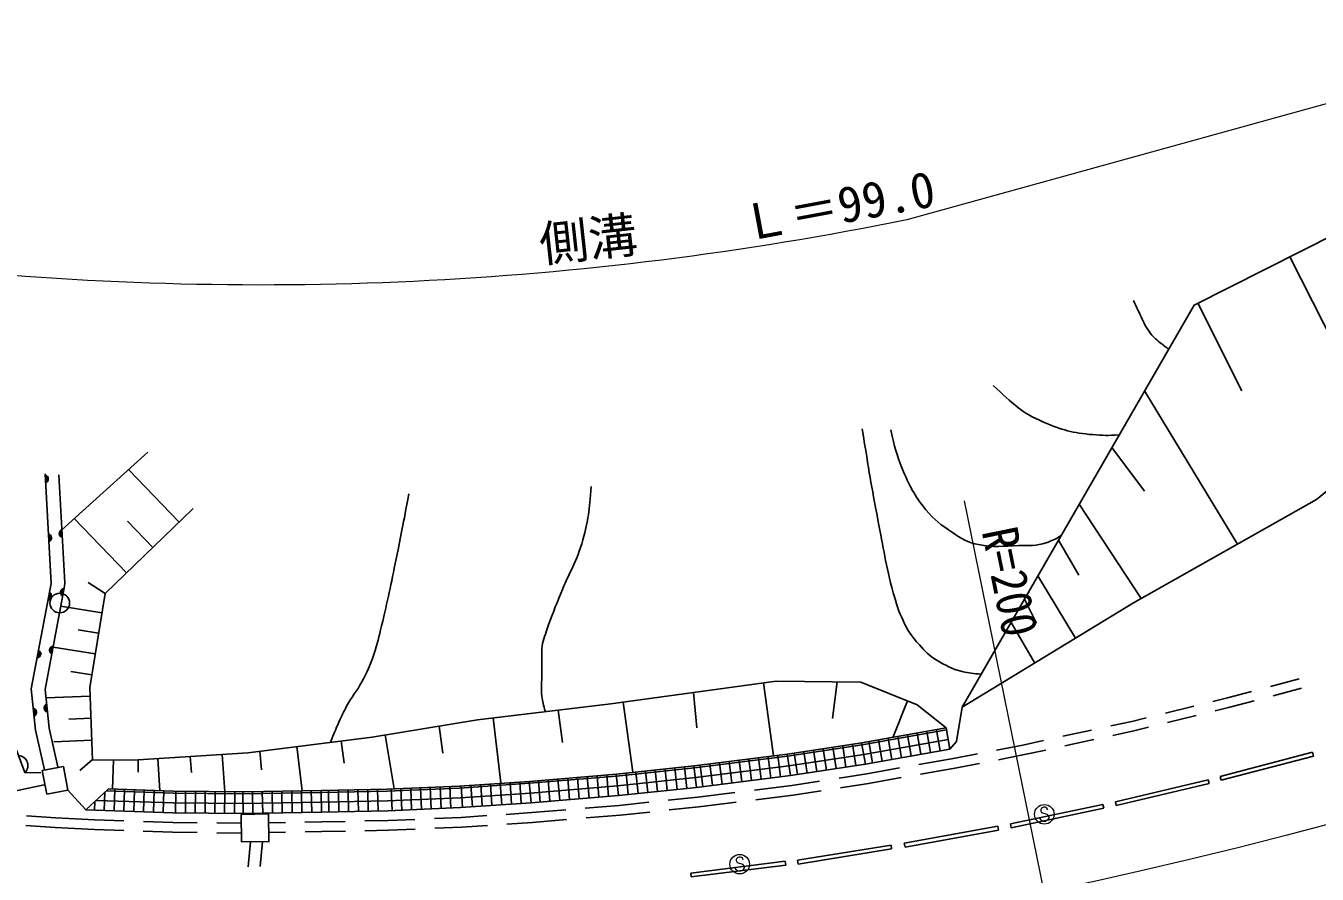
# Model space of a CAD drawing. Units: millimetres at full size, sheet at 1:1000; details may follow other scales. Extents: x 40000 to 680000, y 20000 to 380000.
# Drawn here: x 408888 to 474716, y 263853 to 307121 of the extents above; entities that cross this region are included whole.
import ezdxf
from ezdxf.enums import TextEntityAlignment as Align

# ---------------------------------------------------------------- set-up
doc = ezdxf.new("R2010")
doc.units = ezdxf.units.MM
doc.header["$LTSCALE"] = 1000
doc.linetypes.add('CHAIN', pattern=[18.5, 12, -1.5, 3.5, -1.5])
for name, color, linetype, lineweight in [('M-BGD', 7, 'Continuous', 25), ('M-BGD-HTXT', 7, 'Continuous', 13), ('M-BMK', 2, 'CHAIN', 13), ('M-STR-HTXT', 7, 'Continuous', 13)]:
    doc.layers.add(name, color=color, linetype=linetype, lineweight=lineweight)
doc.styles.add('ＭＳ ゴシック', font='')
doc.styles.get('ＭＳ ゴシック').set_extended_font_data('MS Gothic')

msp = doc.modelspace()

# ---------------------------------------------------------------- linework, layer by layer
at = {"layer": 'M-BGD'}
for p, q in [((473328, 295344), (477832, 286415)), ((468631, 292975), (470883, 288510)), ((465922, 288503), (470654, 280682)), ((410728, 281421), (415106, 285379)), ((464256, 285614), (465920, 283382)), ((416699, 281810), (414119, 284486)), ((462590, 282724), (465746, 277912)), ((414023, 279229), (411359, 281992)), ((415361, 280519), (414071, 281858)), ((461534, 280893), (462559, 279096)), ((412929, 278175), (412065, 278737)), ((460479, 279062), (462399, 275889)), ((459796, 277878), (460415, 276660)), ((412769, 277188), (410673, 277528)), ((459114, 276694), (460323, 274623)), ((412599, 276139), (411551, 276309)), ((412429, 275091), (410279, 275439)), ((412255, 274015), (411180, 274190)), ((446489, 273613), (447004, 269886)), ((450251, 273658), (450016, 271790)), ((473791, 273819), (472341, 273433)), ((473917, 273335), (472468, 272949)), ((412169, 272935), (409914, 272848)), ((439343, 272626), (439836, 269053)), ((442919, 273120), (443089, 271325)), ((453826, 272693), (453094, 270860)), ((470148, 272849), (469405, 272666)), ((471375, 273176), (470148, 272849)), ((471501, 272692), (470272, 272365)), ((436026, 272220), (436248, 270562)), ((468434, 272428), (466977, 272069)), ((468552, 271942), (467095, 271583)), ((470272, 272365), (469523, 272181)), ((412213, 271807), (411085, 271764)), ((429955, 271408), (430152, 270031)), ((432709, 271826), (433103, 268508)), ((455501, 270140), (455311, 271223)), ((455803, 271309), (455993, 270226)), ((465262, 271647), (464193, 271415)), ((466006, 271830), (465262, 271647)), ((466124, 271344), (465375, 271160)), ((412256, 270680), (410313, 270605)), ((424959, 270646), (425109, 269520)), ((427203, 270954), (427657, 268204)), ((451685, 269471), (451495, 270554)), ((455821, 271211), (451522, 270457)), ((455907, 270719), (451604, 269964)), ((452054, 269535), (451863, 270619)), ((452546, 269621), (452356, 270705)), ((453038, 269708), (452848, 270791)), ((453531, 269794), (453341, 270878)), ((454023, 269881), (453833, 270964)), ((454516, 269967), (454326, 271050)), ((455008, 270053), (454818, 271137)), ((456336, 270612), (455993, 270226)), ((460773, 270672), (459704, 270439)), ((463216, 271202), (461750, 270884)), ((463323, 270714), (461857, 270395)), ((465375, 271160), (464300, 270926)), ((418904, 269964), (419026, 268061)), ((420809, 270123), (420904, 269173)), ((422695, 270361), (422979, 268105)), ((447365, 268817), (447229, 269908)), ((447862, 268879), (447693, 269966)), ((451522, 270457), (447723, 269869)), ((451604, 269964), (447792, 269374)), ((448227, 268935), (448058, 270022)), ((448721, 269012), (448552, 270099)), ((449215, 269088), (449047, 270175)), ((449709, 269165), (449541, 270252)), ((450203, 269241), (450035, 270328)), ((450697, 269318), (450529, 270405)), ((451191, 269394), (451023, 270481)), ((457397, 269990), (456071, 269732)), ((459704, 270439), (458378, 270181)), ((459805, 269949), (458476, 269691)), ((460880, 270183), (459805, 269949)), ((469779, 268840), (474483, 270070)), ((474534, 269876), (474483, 270070)), ((412293, 269708), (411638, 269138)), ((413352, 269682), (413305, 268197)), ((414620, 269691), (414620, 269059)), ((415618, 269755), (415723, 268111)), ((417262, 269859), (417326, 269038)), ((442967, 269275), (439001, 268855)), ((442087, 268176), (441971, 269270)), ((442584, 268229), (442469, 269323)), ((443082, 268281), (442945, 269373)), ((447723, 269869), (442967, 269275)), ((447792, 269374), (443024, 268778)), ((443396, 268321), (443260, 269412)), ((443892, 268383), (443756, 269474)), ((444389, 268445), (444252, 269536)), ((444885, 268507), (444748, 269598)), ((445381, 268569), (445244, 269660)), ((445877, 268631), (445741, 269722)), ((446373, 268693), (446237, 269784)), ((446869, 268755), (446733, 269846)), ((453431, 269269), (451767, 268977)), ((456080, 269734), (454416, 269442)), ((456166, 269241), (454500, 268949)), ((457495, 269500), (456166, 269241)), ((469829, 268647), (474534, 269876)), ((434644, 267491), (434553, 268587)), ((439001, 268855), (434569, 268488)), ((435108, 267529), (435018, 268625)), ((435607, 267571), (435516, 268667)), ((436105, 267612), (436014, 268708)), ((436603, 267653), (436513, 268749)), ((437102, 267694), (437011, 268791)), ((437600, 267736), (437509, 268832)), ((438098, 267777), (438007, 268873)), ((438597, 267818), (438506, 268914)), ((439104, 267860), (438988, 268954)), ((443024, 268778), (439048, 268357)), ((439601, 267913), (439485, 269007)), ((440098, 267966), (439983, 269060)), ((440595, 268018), (440480, 269112)), ((441093, 268071), (440977, 269165)), ((441590, 268123), (441474, 269217)), ((449355, 268604), (447931, 268383)), ((451767, 268977), (450343, 268757)), ((453515, 268776), (451848, 268484)), ((464428, 267547), (469161, 268669)), ((469207, 268475), (469161, 268669)), ((469829, 268647), (469779, 268840)), ((411955, 267134), (411030, 268139)), ((413087, 268197), (411955, 267134)), ((412890, 267103), (412921, 268042)), ((416411, 267988), (412984, 268101)), ((413390, 267087), (413427, 268190)), ((413890, 267070), (413926, 268173)), ((414390, 267054), (414426, 268156)), ((414889, 267037), (414926, 268139)), ((415389, 267021), (415425, 268122)), ((415889, 267004), (415925, 268104)), ((419859, 267953), (416411, 267988)), ((416524, 266986), (416535, 268086)), ((417024, 266981), (417035, 268082)), ((417524, 266976), (417535, 268077)), ((418024, 266971), (418035, 268072)), ((418524, 266966), (418535, 268067)), ((419024, 266961), (419035, 268062)), ((419524, 266956), (419535, 268057)), ((423942, 268022), (419859, 267953)), ((419962, 266954), (419943, 268050)), ((420462, 266963), (420443, 268059)), ((420962, 266971), (420943, 268068)), ((421461, 266980), (421443, 268077)), ((421961, 266988), (421943, 268086)), ((422461, 266997), (422443, 268095)), ((422961, 267005), (422943, 268104)), ((423461, 267014), (423442, 268113)), ((423961, 267022), (423939, 268122)), ((427310, 268089), (423942, 268022)), ((424342, 267030), (424320, 268130)), ((424842, 267040), (424820, 268140)), ((425342, 267050), (425320, 268150)), ((425842, 267060), (425820, 268159)), ((426342, 267070), (426320, 268169)), ((426842, 267079), (426820, 268179)), ((430999, 268248), (427310, 268089)), ((427557, 267099), (427509, 268198)), ((428056, 267120), (428009, 268219)), ((428556, 267142), (428509, 268241)), ((429056, 267163), (429008, 268262)), ((429555, 267185), (429508, 268284)), ((430055, 267206), (430007, 268305)), ((430554, 267228), (430507, 268327)), ((434569, 268488), (430999, 268248)), ((434606, 267989), (431026, 267749)), ((431152, 267256), (431078, 268354)), ((431651, 267290), (431577, 268387)), ((432149, 267323), (432076, 268421)), ((432648, 267357), (432575, 268454)), ((433147, 267390), (433073, 268488)), ((433646, 267424), (433572, 268521)), ((434145, 267457), (434071, 268555)), ((439048, 268357), (434606, 267989)), ((445039, 268022), (443139, 267785)), ((447931, 268383), (446031, 268146)), ((449430, 268110), (448000, 267888)), ((451848, 268484), (450418, 268262)), ((464475, 267352), (469207, 268475)), ((412391, 267120), (412405, 267557)), ((416400, 267488), (412470, 267617)), ((419966, 267452), (416400, 267488)), ((423952, 267522), (419934, 267454)), ((427326, 267589), (423952, 267522)), ((431026, 267749), (427326, 267589)), ((439142, 267362), (437410, 267218)), ((440643, 267520), (439142, 267362)), ((443139, 267785), (441638, 267626)), ((443196, 267288), (441690, 267128)), ((445102, 267526), (443196, 267288)), ((448000, 267888), (446094, 267650)), ((459076, 266415), (463796, 267409)), ((463837, 267213), (463796, 267409)), ((464475, 267352), (464428, 267547)), ((410420, 266732), (408930, 266834)), ((412414, 266624), (410420, 266732)), ((413891, 266574), (412404, 266625)), ((419861, 266903), (421261, 266924)), ((419882, 265503), (419861, 266903)), ((421282, 265524), (421261, 266924)), ((428720, 266648), (427357, 266590)), ((431081, 266750), (429719, 266691)), ((432382, 266838), (431081, 266750)), ((434681, 266992), (433380, 266905)), ((436413, 267136), (434681, 266992)), ((436455, 266637), (434719, 266494)), ((439189, 266864), (437452, 266720)), ((440695, 267023), (439189, 266864)), ((459118, 266220), (463837, 267213)), ((410389, 266233), (408895, 266335)), ((412387, 266125), (410389, 266233)), ((413877, 266074), (412387, 266125)), ((416366, 265988), (414876, 266039)), ((416377, 266488), (414890, 266539)), ((417621, 265975), (416366, 265988)), ((417623, 266475), (416377, 266488)), ((419875, 265953), (418621, 265965)), ((419868, 266453), (418623, 266465)), ((422119, 266489), (421268, 266474)), ((422128, 265989), (421275, 265974)), ((423971, 266522), (423119, 266507)), ((423980, 266023), (423128, 266007)), ((425164, 266546), (423971, 266522)), ((425177, 266046), (423980, 266023)), ((427357, 266590), (426164, 266566)), ((427373, 266090), (426176, 266066)), ((428741, 266149), (427373, 266090)), ((431109, 266251), (429740, 266192)), ((432415, 266339), (431109, 266251)), ((434719, 266494), (433413, 266406)), ((453670, 265427), (458444, 266300)), ((453706, 265230), (458480, 266103)), ((458480, 266103), (458444, 266300)), ((459118, 266220), (459076, 266415)), ((419860, 265503), (421303, 265524)), ((420349, 265510), (420227, 264235)), ((420952, 265519), (420830, 264238)), ((448234, 264567), (452992, 265341)), ((453025, 265144), (452992, 265341)), ((453706, 265230), (453670, 265427)), ((448266, 264369), (453025, 265144)), ((442788, 263909), (447603, 264509)), ((442813, 263710), (447628, 264310)), ((447628, 264310), (447603, 264509)), ((448266, 264369), (448234, 264567)), ((442813, 263710), (442788, 263909))]:
    msp.add_line(p, q, dxfattribs=at)
for points in [[(456617, 272363), (468446, 292881), (486565, 302021)], [(477717, 285469), (474684, 282956), (465355, 277691), (456617, 272363), (456336, 270612)], [(409817, 268409), (406132, 267629), (402123, 268015), (400528, 268290), (392382, 283804)], [(409846, 269172), (409380, 271190), (409164, 273302), (410177, 278678), (409872, 284264)], [(410575, 284221), (410876, 278716), (410865, 278549), (409871, 273272), (410072, 271305), (410528, 269330)], [(414620, 269691), (412295, 269675), (412152, 273380), (412929, 278175), (417419, 282504)], [(414620, 269691), (420203, 270047), (426543, 270845), (431916, 271732), (438715, 272539), (447134, 273702), (451453, 273641), (454327, 272493), (455803, 271309)], [(455803, 271309), (451506, 270556), (447709, 269968), (442956, 269374), (438992, 268955), (434562, 268588), (430993, 268348), (427307, 268189), (423940, 268122), (420020, 268051)], [(409649, 269014), (408846, 269034), (408199, 270778)], [(455993, 270226), (451685, 269471), (447862, 268879), (443082, 268281), (439095, 267859), (434644, 267491), (431054, 267249), (427342, 267089), (423961, 267022), (420024, 266951)], [(420020, 268051), (416413, 268088), (413092, 268202)], [(420024, 266951), (416388, 266988), (411955, 267134)]]:
    msp.add_lwpolyline(points, dxfattribs=at)
msp.add_lwpolyline([(409951, 267933), (411030, 268139), (410801, 269339), (409722, 269134)], close=True, dxfattribs=at)
msp.add_circle((410620, 277681), 500, dxfattribs=at)
for centre, radius, start, end in [((409828, 284002), 208, 289.38636, 76.86595), ((409828, 284002), 167, 293.61347, 72.63884), ((409828, 284002), 125, 300.94429, 65.30801), ((409828, 284002), 100, 308.81149, 57.44082), ((409991, 281007), 208, 289.38636, 76.86595), ((409991, 281007), 167, 293.61347, 72.63884), ((409991, 281007), 125, 300.94429, 65.30801), ((409991, 281007), 100, 308.81149, 57.44082), ((410797, 281229), 208, 109.38636, 256.86595), ((410797, 281229), 167, 113.61347, 252.63884), ((410797, 281229), 125, 120.94429, 245.30801), ((410797, 281229), 100, 128.81149, 237.44082), ((409997, 278036), 208, 275.58744, 63.06703), ((409997, 278036), 167, 279.81455, 58.83992), ((409997, 278036), 125, 287.14538, 51.5091), ((409997, 278036), 100, 295.01257, 43.6419), ((410863, 278224), 208, 95.58744, 243.06703), ((410863, 278224), 167, 99.81455, 238.83992), ((410863, 278224), 125, 107.14538, 231.5091), ((410863, 278224), 100, 115.01257, 223.6419), ((409441, 275088), 208, 275.58744, 63.06703), ((409441, 275088), 167, 279.81455, 58.83992), ((409441, 275088), 125, 287.14538, 51.5091), ((410308, 275276), 208, 95.58744, 243.06703), ((410308, 275276), 167, 99.81455, 238.83992), ((410308, 275276), 125, 107.14538, 231.5091), ((410308, 275276), 100, 115.01257, 223.6419), ((409441, 275088), 100, 295.01257, 43.6419), ((409228, 272108), 208, 292.11217, 79.59176), ((409228, 272108), 167, 296.33928, 75.36465), ((409228, 272108), 125, 303.6701, 68.03382), ((409228, 272108), 100, 311.5373, 60.16663), ((410025, 272333), 208, 112.11217, 259.59176), ((410025, 272333), 167, 116.33928, 255.36465), ((410025, 272333), 125, 123.6701, 248.03382), ((410025, 272333), 100, 131.5373, 240.16663), ((408487, 269397), 510, 314.69376, 86.01197)]:
    msp.add_arc(centre, radius, start, end, dxfattribs=at)
for points, knots in [([(467152, 290637), (466933, 290784), (466867, 290832), (466697, 290973), (466470, 291162), (466338, 291270), (466163, 291508), (465924, 291831), (465858, 292055), (465682, 292416), (465551, 292685), (465509, 292776), (465361, 293111)], [0, 0, 0, 0, 1, 1, 1, 2, 2, 2, 3, 3, 3, 4, 4, 4, 4]), ([(464629, 286261), (464017, 286218), (463803, 286230), (463277, 286270), (462267, 286347), (461694, 286509), (460764, 286911), (459626, 287404), (459214, 287838), (458199, 288782)], [0, 0, 0, 0, 1, 1, 1, 2, 2, 2, 3, 3, 3, 3]), ([(457596, 274061), (457156, 274081), (456995, 274104), (456622, 274193), (456069, 274326), (455779, 274493), (455292, 274787), (454909, 275018), (454734, 275213), (454437, 275547), (454050, 275982), (453846, 276253), (453605, 276783), (453361, 277319), (453262, 277639), (453107, 278208), (452715, 279639), (452610, 280469), (452327, 281925), (451975, 283735), (451885, 284330), (451525, 286575)], [0, 0, 0, 0, 1, 1, 1, 2, 2, 2, 3, 3, 3, 4, 4, 4, 5, 5, 5, 6, 6, 6, 7, 7, 7, 7]), ([(461665, 281120), (461348, 280924), (461213, 280864), (460901, 280756), (460381, 280575), (460049, 280633), (459500, 280613), (458702, 280584), (458240, 280507), (457457, 280661), (456894, 280771), (456608, 280969), (456126, 281278), (455540, 281656), (455216, 281904), (454772, 282442), (454171, 283171), (453926, 283665), (453567, 284539), (453260, 285284), (453179, 285600), (452979, 286516)], [0, 0, 0, 0, 1, 1, 1, 2, 2, 2, 3, 3, 3, 4, 4, 4, 5, 5, 5, 6, 6, 6, 7, 7, 7, 7]), ([(424419, 270578), (424617, 271073), (424669, 271207), (424848, 271602), (424994, 271925), (425069, 272110), (425240, 272422), (425516, 272926), (425750, 273163), (426024, 273669), (426305, 274189), (426442, 274496), (426629, 275058), (426816, 275619), (426882, 275945), (427021, 276519), (427344, 277848), (427494, 278600), (427770, 279940), (428035, 281231), (428113, 281648), (428411, 283254)], [0, 0, 0, 0, 1, 1, 1, 2, 2, 2, 3, 3, 3, 4, 4, 4, 5, 5, 5, 6, 6, 6, 7, 7, 7, 7]), ([(435371, 272142), (435268, 272500), (435241, 272623), (435199, 272938), (435141, 273373), (435199, 273622), (435199, 274061), (435199, 274562), (435167, 274843), (435199, 275343), (435225, 275753), (435339, 275969), (435466, 276359), (435701, 277082), (435879, 277470), (436161, 278176), (436588, 279246), (436980, 279791), (437283, 280902), (437567, 281942), (437610, 282378), (437711, 283628)], [0, 0, 0, 0, 1, 1, 1, 2, 2, 2, 3, 3, 3, 4, 4, 4, 5, 5, 5, 6, 6, 6, 7, 7, 7, 7])]:
    msp.add_open_spline(points, degree=3, knots=knots, dxfattribs=at)
at = {"layer": 'M-BGD-HTXT'}
for p, q in [((460763, 267270), (460672, 267225)), ((460854, 267270), (460763, 267270)), ((460944, 267225), (460854, 267270)), ((460626, 266634), (460581, 266725)), ((460672, 267225), (460626, 267134)), ((460626, 267134), (460626, 267088)), ((460626, 267088), (460672, 266997)), ((460672, 266588), (460626, 266634)), ((460672, 266997), (460944, 266906)), ((460990, 267134), (460944, 267225)), ((460944, 266906), (460990, 266861)), ((460990, 266634), (460944, 266588)), ((460990, 266861), (461035, 266770)), ((461035, 266725), (460990, 266634)), ((461035, 266770), (461035, 266725)), ((460763, 266543), (460672, 266588)), ((460854, 266543), (460763, 266543)), ((460944, 266588), (460854, 266543)), ((445142, 264681), (445096, 264590)), ((445233, 264726), (445142, 264681)), ((445323, 264726), (445233, 264726)), ((445414, 264681), (445323, 264726)), ((445460, 264590), (445414, 264681)), ((445096, 264090), (445051, 264181)), ((445096, 264590), (445096, 264544)), ((445096, 264544), (445142, 264453)), ((445142, 264044), (445096, 264090)), ((445142, 264453), (445414, 264363)), ((445233, 263999), (445142, 264044)), ((445323, 263999), (445233, 263999)), ((445414, 264044), (445323, 263999)), ((445414, 264363), (445460, 264317)), ((445460, 264090), (445414, 264044)), ((445460, 264317), (445505, 264226)), ((445505, 264181), (445460, 264090)), ((445505, 264226), (445505, 264181))]:
    msp.add_line(p, q, dxfattribs=at)
for centre in [(460808, 266906), (445278, 264363)]:
    msp.add_circle(centre, 500, dxfattribs=at)
at = {"layer": 'M-BMK'}
msp.add_lwpolyline([(499808, 273682), (497393, 272929), (494977, 272178), (492560, 271431), (490142, 270690), (487720, 269956), (485296, 269232), (482869, 268520), (480438, 267821), (478002, 267137), (475562, 266471), (473116, 265823), (470665, 265198), (468208, 264595), (465745, 264018), (463275, 263468), (460800, 262947), (460777, 262943)], dxfattribs=at)
msp.add_arc((420849, 458919), 200000, 250.7501, 281.52217, dxfattribs=at)
at = {"layer": 'M-STR-HTXT'}
for p, q in [((453808, 297244), (489473, 307121)), ((460799, 262950), (456733, 282892))]:
    msp.add_line(p, q, dxfattribs=at)
msp.add_arc((420849, 458919), 165000, 263.9082, 281.52217, dxfattribs=at)

# ---------------------------------------------------------------- texts
at = {"layer": 'M-STR-HTXT', "style": 'ＭＳ ゴシック'}
for s, rotation, p in [('Ｌ＝99.0', 10.591, (450556, 296489)), ('側溝', 6.206, (437715, 294783))]:
    msp.add_text(s, height=1833, rotation=rotation, dxfattribs=at).set_placement(p, align=Align.BOTTOM_CENTER)
at = {"layer": 'M-STR-HTXT', "style": 'ＭＳ ゴシック', "width": 0.9}
msp.add_text('R=200', height=1833, rotation=281.522, dxfattribs=at).set_placement((457632, 278482), align=Align.BOTTOM_CENTER)

doc.saveas('drawing.dxf')
